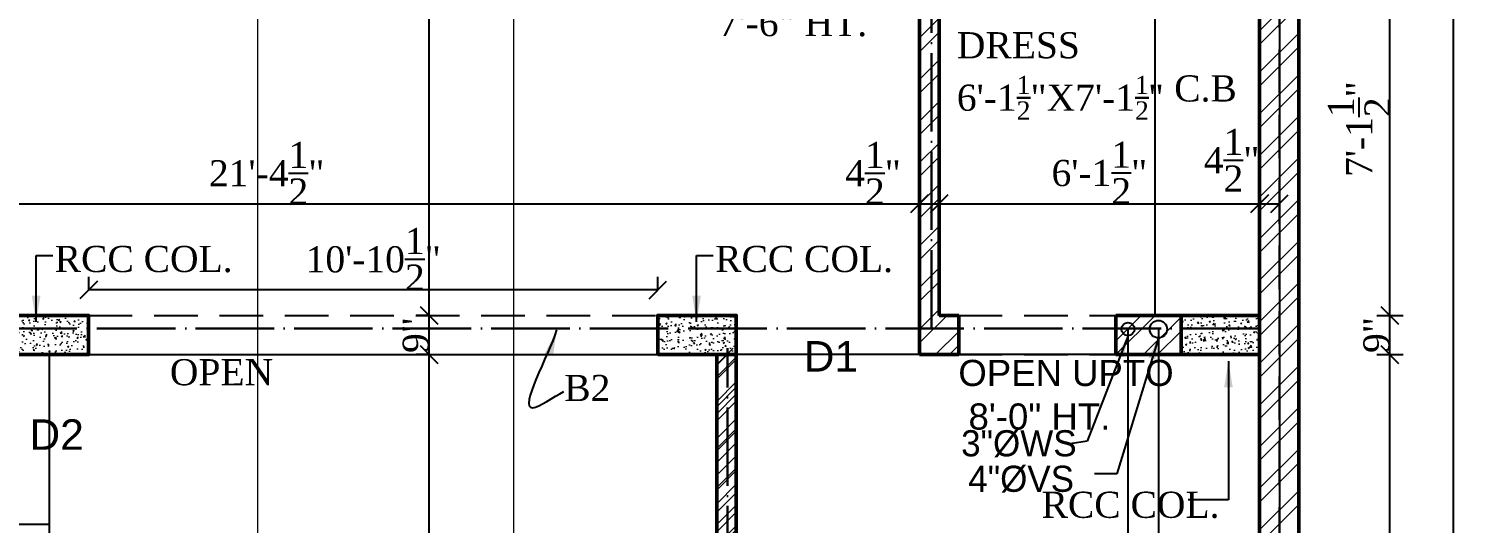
# Model space of a CAD drawing. Header units: feet. Extents: x 37458 to 42412, y -3338 to -325.
# Drawn here: x 37768.1 to 38097.7, y -1038.8 to -925.3 of the extents above; entities that cross this region are included whole.
import ezdxf

# ---------------------------------------------------------------- set-up
doc = ezdxf.new("R2010")
doc.units = ezdxf.units.FT
doc.header["$MEASUREMENT"] = 0
doc.header["$PDMODE"] = 35
doc.header["$PDSIZE"] = 8
doc.linetypes.add('ACAD_ISO04W100', pattern=[30, 24, -3, 0, -3])
doc.linetypes.add('DASHED2', pattern=[0.375, 0.25, -0.125])
doc.layers.get('Defpoints').update_dxf_attribs({"color": 52})
for name, color, linetype, lineweight in [('BEAM', 6, 'ACAD_ISO04W100', 30), ('col', 13, 'Continuous', 50), ('col tex', 13, 'Continuous', 25), ('COL.', 44, 'Continuous', 50), ('dimensiom', 35, 'Continuous', 25), ('HAT', 8, 'Continuous', 13), ('HATCH', 254, 'Continuous', 13), ('joinery', 161, 'Continuous', 25), ('PROJECTION', 21, 'DASHED2', 25), ('SECTION L', 63, 'Continuous', 30), ('Sewer', 30, 'Continuous', 25), ('TEXT', 7, 'Continuous', 30), ('wall', 1, 'Continuous', 50)]:
    doc.layers.add(name, color=color, linetype=linetype, lineweight=lineweight)
for name, color, linetype, plot in [('BLK_1_FLR_0_BLT_UP_AREA', 25, 'Continuous', False), ('BLK_1_FLR_0_REGULAR_ROOM_4', 1, 'Continuous', False), ('BLK_1_FLR_0_REGULAR_ROOM_5', 1, 'Continuous', False)]:
    doc.layers.add(name, color=color, linetype=linetype, plot=plot)
doc.layers.add('BLK_1_FLR_0_CARPET_AREA', color=25, linetype='Continuous')
doc.layers.add('WOOD', color=32, linetype='Continuous')
doc.styles.add("4''", font='romai___.ttf', dxfattribs={"height": 7})
doc.styles.get("Standard").update_dxf_attribs({"font": 'times.ttf', "height": 6})
doc.dimstyles.new('arrow', dxfattribs={"dimtxt": 6, "dimasz": 4, "dimexe": 3, "dimexo": 6, "dimgap": 0, "dimtad": 1, "dimzin": 3, "dimdsep": 46, "dimlunit": 4, "dimtxsty": 'Standard', "dimblk": 'OBLIQUE', "dimcen": 12, "dimclrd": 7, "dimclre": 256, "dimclrt": 7, "dimadec": 0, "dimazin": 0, "dimtfac": 1, "dimtofl": 0, "dimtmove": 0, "dimatfit": 3, "dimfxl": 3, "dimfxlon": 1, "dimtolj": 1, "dimtzin": 0, "dimlwd": -1, "dimlwe": -1, "dimarcsym": 0})
doc.dimstyles.new('DIM PLAN', dxfattribs={"dimtxt": 6, "dimasz": 2, "dimexe": 3, "dimexo": 15, "dimgap": 0, "dimtad": 0, "dimzin": 3, "dimdsep": 46, "dimlunit": 4, "dimtxsty": 'Standard', "dimcen": 12, "dimclrd": 256, "dimclre": 256, "dimclrt": 256, "dimadec": 0, "dimazin": 0, "dimtfac": 1, "dimtofl": 0, "dimtmove": 0, "dimatfit": 3, "dimfxl": 3, "dimfxlon": 1, "dimtolj": 1, "dimtzin": 0, "dimlwd": -1, "dimlwe": -1, "dimarcsym": 0})

# ---------------------------------------------------------------- blocks, each defined once
blk = doc.blocks.new('_Oblique')
at = {"layer": 'dimensiom', "color": 0, "lineweight": -2}
blk.add_line((-0.5, -0.5), (0.5, 0.5), dxfattribs=at)
blk = doc.blocks.new('*D33')
at = {"layer": 'Defpoints', "color": 0, "ltscale": 0.75, "transparency": 16777216}
for p in [(38050.32, -586.09), (38050.32, -1192.09), (38094.69, -1192.09)]:
    blk.add_point(p, dxfattribs=at)
at = {"layer": 'dimensiom', "ltscale": 0.75, "transparency": 16777216}
for p, q in [((38091.69, -586.09), (38097.69, -586.09)), ((38091.69, -1192.09), (38097.69, -1192.09))]:
    blk.add_line(p, q, dxfattribs=at)
at = {"layer": 'dimensiom', "color": 7, "ltscale": 0.75, "transparency": 16777216}
blk.add_line((38094.69, -586.09), (38094.69, -1192.09), dxfattribs=at)
at = {"layer": 'dimensiom', "color": 7, "ltscale": 0.75, "transparency": 16777216, "xscale": 4, "yscale": 4, "zscale": 4}
for p, rotation in [((38094.69, -586.09), 90), ((38094.69, -1192.09), 270)]:
    blk.add_blockref('_Oblique', p, dxfattribs=dict(at, rotation=rotation))
at = {"layer": 'dimensiom', "color": 7, "ltscale": 0.75, "transparency": 16777216, "insert": (38091.64, -889.09), "char_height": 6, "attachment_point": 5, "rotation": 90}
blk.add_mtext('\\A1;50\'-6"', dxfattribs=at)
blk = doc.blocks.new('*D70')
at = {"layer": 'Defpoints', "color": 0, "ltscale": 0.75, "transparency": 16777216}
for p in [(37715.82, -938.59), (37972.32, -965.45), (37972.32, -998.59)]:
    blk.add_point(p, dxfattribs=at)
at = {"layer": 'dimensiom', "ltscale": 0.75, "transparency": 16777216}
for p, q in [((37715.82, -962.45), (37715.82, -968.45)), ((37972.32, -968.45), (37972.32, -962.45))]:
    blk.add_line(p, q, dxfattribs=at)
at = {"layer": 'dimensiom', "color": 7, "ltscale": 0.75, "transparency": 16777216}
blk.add_line((37715.82, -965.45), (37972.32, -965.45), dxfattribs=at)
at = {"layer": 'dimensiom', "color": 7, "ltscale": 0.75, "transparency": 16777216, "xscale": 4, "yscale": 4, "zscale": 4, "rotation": 180}
blk.add_blockref('_Oblique', (37715.82, -965.45), dxfattribs=at)
at = {"layer": 'dimensiom', "color": 7, "ltscale": 0.75, "transparency": 16777216, "xscale": 4, "yscale": 4, "zscale": 4}
blk.add_blockref('_Oblique', (37972.32, -965.45), dxfattribs=at)
at = {"layer": 'dimensiom', "color": 7, "ltscale": 0.75, "transparency": 16777216, "insert": (37822.63, -958.47), "char_height": 6, "attachment_point": 5}
blk.add_mtext('\\A1;21\'-4{\\H1x;\\S1/2;}"', dxfattribs=at)
blk = doc.blocks.new('*D71')
at = {"layer": 'Defpoints', "color": 0, "ltscale": 0.75, "transparency": 16777216}
for p in [(37976.82, -965.45), (37976.82, -989.59), (37972.32, -998.59)]:
    blk.add_point(p, dxfattribs=at)
at = {"layer": 'dimensiom', "ltscale": 0.75, "transparency": 16777216}
for p, q in [((37972.32, -968.45), (37972.32, -962.45)), ((37976.82, -968.45), (37976.82, -962.45))]:
    blk.add_line(p, q, dxfattribs=at)
at = {"layer": 'dimensiom', "color": 7, "ltscale": 0.75, "transparency": 16777216}
for p, q in [((37955.92, -965.45), (37972.32, -965.45)), ((37972.32, -965.45), (37976.82, -965.45))]:
    blk.add_line(p, q, dxfattribs=at)
at = {"layer": 'dimensiom', "color": 7, "ltscale": 0.75, "transparency": 16777216, "xscale": 4, "yscale": 4, "zscale": 4, "rotation": 180}
blk.add_blockref('_Oblique', (37972.32, -965.45), dxfattribs=at)
at = {"layer": 'dimensiom', "color": 7, "ltscale": 0.75, "transparency": 16777216, "xscale": 4, "yscale": 4, "zscale": 4}
blk.add_blockref('_Oblique', (37976.82, -965.45), dxfattribs=at)
at = {"layer": 'dimensiom', "color": 7, "ltscale": 0.75, "transparency": 16777216, "insert": (37961.67, -958.47), "char_height": 6, "attachment_point": 5}
blk.add_mtext('\\A1;4{\\H1x;\\S1/2;}"', dxfattribs=at)
blk = doc.blocks.new('*D72')
at = {"layer": 'Defpoints', "color": 0, "ltscale": 0.75, "transparency": 16777216}
for p in [(38050.32, -965.45), (37976.82, -989.59), (38050.32, -989.59)]:
    blk.add_point(p, dxfattribs=at)
at = {"layer": 'dimensiom', "ltscale": 0.75, "transparency": 16777216}
for p, q in [((37976.82, -968.45), (37976.82, -962.45)), ((38050.32, -968.45), (38050.32, -962.45))]:
    blk.add_line(p, q, dxfattribs=at)
at = {"layer": 'dimensiom', "color": 7, "ltscale": 0.75, "transparency": 16777216}
blk.add_line((37976.82, -965.45), (38050.32, -965.45), dxfattribs=at)
at = {"layer": 'dimensiom', "color": 7, "ltscale": 0.75, "transparency": 16777216, "xscale": 4, "yscale": 4, "zscale": 4, "rotation": 180}
blk.add_blockref('_Oblique', (37976.82, -965.45), dxfattribs=at)
at = {"layer": 'dimensiom', "color": 7, "ltscale": 0.75, "transparency": 16777216, "xscale": 4, "yscale": 4, "zscale": 4}
blk.add_blockref('_Oblique', (38050.32, -965.45), dxfattribs=at)
at = {"layer": 'dimensiom', "color": 7, "ltscale": 0.75, "transparency": 16777216, "insert": (38013.57, -958.41), "char_height": 6, "attachment_point": 5}
blk.add_mtext('\\A1;6\'-1{\\H1x;\\S1/2;}"', dxfattribs=at)
blk = doc.blocks.new('*D73')
at = {"layer": 'Defpoints', "color": 0, "ltscale": 0.75, "transparency": 16777216}
for p in [(38054.87, -965.45), (38050.32, -989.59), (38054.87, -989.59)]:
    blk.add_point(p, dxfattribs=at)
at = {"layer": 'dimensiom', "ltscale": 0.75, "transparency": 16777216}
for p, q in [((38050.32, -968.45), (38050.32, -962.45)), ((38054.87, -968.45), (38054.87, -962.45))]:
    blk.add_line(p, q, dxfattribs=at)
at = {"layer": 'dimensiom', "color": 7, "ltscale": 0.75, "transparency": 16777216}
blk.add_line((38050.32, -965.45), (38054.87, -965.45), dxfattribs=at)
at = {"layer": 'dimensiom', "color": 7, "ltscale": 0.75, "transparency": 16777216, "xscale": 4, "yscale": 4, "zscale": 4, "rotation": 180}
blk.add_blockref('_Oblique', (38050.32, -965.45), dxfattribs=at)
at = {"layer": 'dimensiom', "color": 7, "ltscale": 0.75, "transparency": 16777216, "xscale": 4, "yscale": 4, "zscale": 4}
blk.add_blockref('_Oblique', (38054.87, -965.45), dxfattribs=at)
at = {"layer": 'dimensiom', "color": 7, "ltscale": 0.75, "transparency": 16777216, "insert": (38043.88, -955.48), "char_height": 6, "attachment_point": 5}
blk.add_mtext('\\A1;4{\\H1x;\\S1/2;}"', dxfattribs=at)
blk = doc.blocks.new('*D75')
at = {"layer": 'Defpoints', "color": 0, "ltscale": 0.75, "transparency": 16777216}
for p in [(37859.91, -1000.09), (37862.41, -1000.09), (37860.38, -1183.09)]:
    blk.add_point(p, dxfattribs=at)
at = {"layer": 'dimensiom', "ltscale": 0.75, "transparency": 16777216}
for p, q in [((37859.91, -1000.09), (37856.91, -1000.09)), ((37859.91, -1183.09), (37856.91, -1183.09))]:
    blk.add_line(p, q, dxfattribs=at)
at = {"layer": 'dimensiom', "color": 7, "ltscale": 0.75, "transparency": 16777216}
blk.add_line((37859.91, -1183.09), (37859.91, -1000.09), dxfattribs=at)
at = {"layer": 'dimensiom', "color": 7, "ltscale": 0.75, "transparency": 16777216, "xscale": 4, "yscale": 4, "zscale": 4}
for p, rotation in [((37859.91, -1000.09), 90), ((37859.91, -1183.09), 270)]:
    blk.add_blockref('_Oblique', p, dxfattribs=dict(at, rotation=rotation))
at = {"layer": 'dimensiom', "color": 7, "ltscale": 0.75, "transparency": 16777216, "insert": (37856.85, -1091.59), "char_height": 6, "attachment_point": 5, "rotation": 90}
blk.add_mtext('\\A1;15\'-3"', dxfattribs=at)
blk = doc.blocks.new('*D76')
at = {"layer": 'Defpoints', "color": 0, "ltscale": 0.75, "transparency": 16777216}
for p in [(37859.91, -991.09), (37862.41, -991.09), (37862.41, -1000.09)]:
    blk.add_point(p, dxfattribs=at)
at = {"layer": 'dimensiom', "ltscale": 0.75, "transparency": 16777216}
for p, q in [((37859.91, -991.09), (37856.91, -991.09)), ((37859.91, -1000.09), (37856.91, -1000.09))]:
    blk.add_line(p, q, dxfattribs=at)
at = {"layer": 'dimensiom', "color": 7, "ltscale": 0.75, "transparency": 16777216}
blk.add_line((37859.91, -1000.09), (37859.91, -991.09), dxfattribs=at)
at = {"layer": 'dimensiom', "color": 7, "ltscale": 0.75, "transparency": 16777216, "xscale": 4, "yscale": 4, "zscale": 4}
for p, rotation in [((37859.91, -991.09), 90), ((37859.91, -1000.09), 270)]:
    blk.add_blockref('_Oblique', p, dxfattribs=dict(at, rotation=rotation))
at = {"layer": 'dimensiom', "color": 7, "ltscale": 0.75, "transparency": 16777216, "insert": (37856.85, -995.59), "char_height": 6, "attachment_point": 5, "rotation": 90}
blk.add_mtext('\\A1;9"', dxfattribs=at)
blk = doc.blocks.new('*D77')
at = {"layer": 'Defpoints', "color": 0, "ltscale": 0.75, "transparency": 16777216}
for p in [(37859.41, -787.09), (37859.91, -787.09), (37862.41, -991.09)]:
    blk.add_point(p, dxfattribs=at)
at = {"layer": 'dimensiom', "ltscale": 0.75, "transparency": 16777216}
for p, q in [((37859.91, -787.09), (37862.91, -787.09)), ((37859.91, -991.09), (37856.91, -991.09))]:
    blk.add_line(p, q, dxfattribs=at)
at = {"layer": 'dimensiom', "color": 7, "ltscale": 0.75, "transparency": 16777216}
blk.add_line((37859.91, -991.09), (37859.91, -787.09), dxfattribs=at)
at = {"layer": 'dimensiom', "color": 7, "ltscale": 0.75, "transparency": 16777216, "xscale": 4, "yscale": 4, "zscale": 4}
for p, rotation in [((37859.91, -787.09), 90), ((37859.91, -991.09), 270)]:
    blk.add_blockref('_Oblique', p, dxfattribs=dict(at, rotation=rotation))
at = {"layer": 'dimensiom', "color": 7, "ltscale": 0.75, "transparency": 16777216, "insert": (37856.85, -889.09), "char_height": 6, "attachment_point": 5, "rotation": 90}
blk.add_mtext('\\A1;17\'-0"', dxfattribs=at)
blk = doc.blocks.new('*D90')
at = {"layer": 'Defpoints', "color": 0, "ltscale": 0.75, "transparency": 16777216}
for p in [(38050.32, -1000.09), (38080.19, -1000.09), (38050.32, -1183.09)]:
    blk.add_point(p, dxfattribs=at)
at = {"layer": 'dimensiom', "ltscale": 0.75, "transparency": 16777216}
for p, q in [((38077.19, -1000.09), (38083.19, -1000.09)), ((38077.19, -1183.09), (38083.19, -1183.09))]:
    blk.add_line(p, q, dxfattribs=at)
at = {"layer": 'dimensiom', "color": 7, "ltscale": 0.75, "transparency": 16777216}
blk.add_line((38080.19, -1183.09), (38080.19, -1000.09), dxfattribs=at)
at = {"layer": 'dimensiom', "color": 7, "ltscale": 0.75, "transparency": 16777216, "xscale": 4, "yscale": 4, "zscale": 4}
for p, rotation in [((38080.19, -1000.09), 90), ((38080.19, -1183.09), 270)]:
    blk.add_blockref('_Oblique', p, dxfattribs=dict(at, rotation=rotation))
at = {"layer": 'dimensiom', "color": 7, "ltscale": 0.75, "transparency": 16777216, "insert": (38077.13, -1091.59), "char_height": 6, "attachment_point": 5, "rotation": 90}
blk.add_mtext('\\A1;15\'-3"', dxfattribs=at)
blk = doc.blocks.new('*D91')
at = {"layer": 'Defpoints', "color": 0, "ltscale": 0.75, "transparency": 16777216}
for p in [(38050.32, -991.09), (38080.19, -991.09), (38050.32, -1000.09)]:
    blk.add_point(p, dxfattribs=at)
at = {"layer": 'dimensiom', "ltscale": 0.75, "transparency": 16777216}
for p, q in [((38077.19, -991.09), (38083.19, -991.09)), ((38077.19, -1000.09), (38083.19, -1000.09))]:
    blk.add_line(p, q, dxfattribs=at)
at = {"layer": 'dimensiom', "color": 7, "ltscale": 0.75, "transparency": 16777216}
blk.add_line((38080.19, -1000.09), (38080.19, -991.09), dxfattribs=at)
at = {"layer": 'dimensiom', "color": 7, "ltscale": 0.75, "transparency": 16777216, "xscale": 4, "yscale": 4, "zscale": 4}
for p, rotation in [((38080.19, -991.09), 90), ((38080.19, -1000.09), 270)]:
    blk.add_blockref('_Oblique', p, dxfattribs=dict(at, rotation=rotation))
at = {"layer": 'dimensiom', "color": 7, "ltscale": 0.75, "transparency": 16777216, "insert": (38077.13, -995.59), "char_height": 6, "attachment_point": 5, "rotation": 90}
blk.add_mtext('\\A1;9"', dxfattribs=at)
blk = doc.blocks.new('*D92')
at = {"layer": 'Defpoints', "color": 0, "ltscale": 0.75, "transparency": 16777216}
for p in [(38050.32, -905.58), (38080.19, -905.58), (38050.32, -991.09)]:
    blk.add_point(p, dxfattribs=at)
at = {"layer": 'dimensiom', "ltscale": 0.75, "transparency": 16777216}
for p, q in [((38077.19, -905.58), (38083.19, -905.58)), ((38077.19, -991.09), (38083.19, -991.09))]:
    blk.add_line(p, q, dxfattribs=at)
at = {"layer": 'dimensiom', "color": 7, "ltscale": 0.75, "transparency": 16777216}
blk.add_line((38080.19, -991.09), (38080.19, -905.58), dxfattribs=at)
at = {"layer": 'dimensiom', "color": 7, "ltscale": 0.75, "transparency": 16777216, "xscale": 4, "yscale": 4, "zscale": 4}
for p, rotation in [((38080.19, -905.58), 90), ((38080.19, -991.09), 270)]:
    blk.add_blockref('_Oblique', p, dxfattribs=dict(at, rotation=rotation))
at = {"layer": 'dimensiom', "color": 7, "ltscale": 0.75, "transparency": 16777216, "insert": (38073.14, -948.33), "char_height": 6, "attachment_point": 5, "rotation": 90}
blk.add_mtext('\\A1;7\'-1{\\H1x;\\S1/2;}"', dxfattribs=at)
blk = doc.blocks.new('*D159')
at = {"layer": 'Defpoints', "color": 0, "ltscale": 0.75, "transparency": 16777216}
for p in [(37781.82, -985.26), (37781.82, -989.59), (37912.32, -989.59)]:
    blk.add_point(p, dxfattribs=at)
at = {"layer": 'dimensiom', "ltscale": 0.75, "transparency": 16777216}
for p, q in [((37781.82, -985.26), (37781.82, -982.26)), ((37912.32, -985.26), (37912.32, -982.26))]:
    blk.add_line(p, q, dxfattribs=at)
at = {"layer": 'dimensiom', "color": 7, "ltscale": 0.75, "transparency": 16777216}
blk.add_line((37912.32, -985.26), (37781.82, -985.26), dxfattribs=at)
at = {"layer": 'dimensiom', "color": 7, "ltscale": 0.75, "transparency": 16777216, "xscale": 4, "yscale": 4, "zscale": 4, "rotation": 180}
blk.add_blockref('_Oblique', (37781.82, -985.26), dxfattribs=at)
at = {"layer": 'dimensiom', "color": 7, "ltscale": 0.75, "transparency": 16777216, "xscale": 4, "yscale": 4, "zscale": 4}
blk.add_blockref('_Oblique', (37912.32, -985.26), dxfattribs=at)
at = {"layer": 'dimensiom', "color": 7, "ltscale": 0.75, "transparency": 16777216, "insert": (37847.07, -978.22), "char_height": 6, "attachment_point": 5}
blk.add_mtext('\\A1;10\'-10{\\H1x;\\S1/2;}"', dxfattribs=at)
blk = doc.blocks.new('C1')
at = {"layer": 'HATCH', "ltscale": 0.75}
h = blk.add_hatch(dxfattribs=at)
h.set_pattern_fill('AR-CONC,_O', color=256, scale=0.5)
h.set_pattern_definition([(50, (0, 0), (3.5863009, -0.31376067), [0.375, -4.125]), (355, (0, 0), (-0.69375667, 3.76096067), [0.3, -3.3]), (100.4514, (0.299, -0.026), (2.8925469, 3.4471977), [0.31870095, -3.50571056]), (46.1842, (0, 1), (5.33620524, -0.8275951), [0.5625, -6.1875]), (96.6356, (0.4447, 0.931), (4.6733135, 4.87058935), [0.4780514, -5.258565]), (351.1842, (0, 1), (4.6733097, 4.870593), [0.45, -4.95]), (21, (0.5, 0.75), (2.98453526, -2.01309445), [0.375, -4.125]), (326, (0.5, 0.75), (1.21657666, 3.62575023), [0.3, -3.3]), (71.4514, (0.7487, 0.5822), (4.20111314, 1.6126525), [0.31870095, -3.50571056]), (37.5, (0, 0), (0.060799277, 1.66446927), [0, -3.26, 0, -3.35, 0, -3.3125]), (7.5, (0, 0), (1.31534769, 1.97205856), [0, -1.91, 0, -3.185, 0, -1.2625]), (327.5, (-1.115, 0), (2.66911218, -0.11277436), [0, -1.25, 0, -3.9, 0, -5.175]), (317.5, (-1.615, 0), (2.91593085, 0.50052491), [0, -1.625, 0, -2.59, 0, -3.675])])
h.paths.add_polyline_path([(33015.65, -785.19), (33033.65, -785.19), (33033.65, -776.19), (33015.65, -776.19)])
at = {"layer": 'COL.', "ltscale": 0.75}
blk.add_lwpolyline([(33015.65, -785.19), (33033.65, -785.19), (33033.65, -776.19), (33015.65, -776.19)], close=True, dxfattribs=at)

msp = doc.modelspace()

# ---------------------------------------------------------------- hatches: boundary and pattern name
at = {"layer": 'HAT', "ltscale": 0.75}
h = msp.add_hatch(dxfattribs=at)
h.set_pattern_fill('ANSI32', color=256, scale=16, style=0)
h.set_pattern_definition([(45, (4748.166, -213.3995), (-4.2426407, 4.2426407), []), (45, (4750.994, -213.3995), (-4.2426407, 4.2426407), [])])
h.paths.add_polyline_path([(37930.3153, -998.5861), (37925.8153, -998.5861), (37925.8153, -1183.0861), (37906.3153, -1183.0861), (37906.3153, -1192.0861), (37930.3153, -1192.0861)])
at = {"layer": 'HATCH', "ltscale": 0.75}
h = msp.add_hatch(dxfattribs=at)
h.set_pattern_fill('ANSI32', color=256, scale=18, style=0)
h.paths.add_polyline_path([(38059.3153, -386.5861), (37943.8703, -386.5861), (37943.8703, -413.612), (37952.8703, -413.612), (37952.8703, -395.5861), (38050.3153, -395.5861), (38050.3153, -491.5861), (38026.3153, -491.5861), (38026.3153, -496.0861), (38050.3153, -496.0861), (38050.3153, -586.0861), (38026.3153, -586.0861), (38026.3153, -595.0861), (38050.3153, -595.0861), (38050.3153, -778.0861), (37951.3153, -778.0861), (37951.3153, -787.0861), (37972.3153, -787.0861), (37972.3153, -878.5802), (37972.3153, -881.5861), (37981.3153, -881.5861), (37981.3153, -869.5802), (37976.8153, -869.5802), (37976.8153, -787.0861), (38050.3153, -787.0861), (38050.3153, -901.0802), (38024.8153, -901.0802), (38024.8153, -905.5802), (38050.3153, -905.5802), (38050.3153, -991.0861), (38050.3153, -1000.0861), (38050.3153, -1183.0861), (38032.3153, -1183.0861), (38032.3153, -1192.0861), (38050.3153, -1192.0861), (38050.3153, -1210.0861), (38059.3153, -1210.0861)])
h = msp.add_hatch(dxfattribs=at)
h.set_pattern_fill('ANSI32', color=256, scale=18, style=0)
h.paths.add_polyline_path([(37994.8153, -901.0802), (37981.3153, -901.0802), (37981.3153, -899.5861), (37972.3153, -899.5861), (37972.3153, -1000.0861), (37981.3153, -1000.0861), (37981.3153, -991.0861), (37976.8153, -991.0861), (37976.8153, -905.5802), (37994.8153, -905.5802)])
h = msp.add_hatch(dxfattribs=at)
h.set_pattern_fill('ANSI32', color=256, scale=18, style=0)
h.paths.add_polyline_path([(38032.3153, -991.0861), (38017.3153, -991.0861), (38017.3153, -1000.0861), (38032.3153, -1000.0861)])
h = msp.add_hatch(dxfattribs=at)
h.set_pattern_fill('ANSI32', color=256, scale=18, style=0)
h.paths.add_polyline_path([(37930.3153, -1000.0861), (37925.8153, -1000.0861), (37925.8153, -1183.0861), (37906.3153, -1183.0861), (37906.3153, -1192.0861), (37930.3153, -1192.0861)])

# ---------------------------------------------------------------- linework, layer by layer
at = {"layer": 'BEAM', "ltscale": 0.75}
for p, q in [((37975.0921, -994.0861), (37975.0921, -775.0861)), ((38050.3153, -994.0861), (37713.5653, -994.0861)), ((37928.2892, -1188.4137), (37928.2892, -998.5861))]:
    msp.add_line(p, q, dxfattribs=at)
at = {"layer": 'BLK_1_FLR_0_BLT_UP_AREA', "color": 25, "ltscale": 0.75}
msp.add_lwpolyline([(37943.8603, -391.0902), (38054.8703, -391.0902), (38054.8703, -1192.0902), (37586.8703, -1191.9565), (37586.8703, -585.0902), (37943.8603, -585.0902)], close=True, dxfattribs=at)
at = {"layer": 'BLK_1_FLR_0_CARPET_AREA', "color": 25, "ltscale": 0.75}
for points in [[(37972.3153, -787.0861), (37972.3153, -1000.0861), (37981.3153, -1000.0861), (37981.3153, -991.0861), (37976.8153, -991.0861), (37976.8153, -905.5802)], [(38050.3153, -905.5802), (38050.3153, -991.0861), (38017.3153, -991.0861), (38017.3153, -1000.0861), (38050.3153, -1000.0861), (38050.3153, -1183.0861), (37966.2, -1183.0861), (37966.2, -1192.0861), (37930.3153, -1192.0861), (37930.3153, -991.0861), (37912.3153, -991.0861), (37912.3153, -1000.0861), (37925.8153, -1000.0861), (37925.8153, -1183.0861), (37906.3153, -1183.0861), (37772.8153, -1183.0861), (37772.8153, -1039.0861), (37763.8153, -1039.0861)]]:
    msp.add_lwpolyline(points, dxfattribs=at)
at = {"layer": 'BLK_1_FLR_0_REGULAR_ROOM_4', "ltscale": 0.75}
msp.add_lwpolyline([(37925.8153, -1183.0861), (37772.8153, -1183.0861), (37772.8153, -1000.0861), (37925.8153, -1000.0861)], close=True, dxfattribs=at)
at = {"layer": 'BLK_1_FLR_0_REGULAR_ROOM_5', "ltscale": 0.75}
msp.add_lwpolyline([(38050.3153, -1000.0861), (37930.3153, -1000.0861), (37930.3153, -1183.0861), (38050.3153, -1183.0861)], close=True, dxfattribs=at)
at = {"layer": 'PROJECTION', "ltscale": 40}
for p, q in [((38054.8703, -1210.0861), (38054.8703, -363.1474)), ((37781.8153, -991.0861), (37921.513, -991.0861)), ((37981.3153, -991.0861), (38017.3153, -991.0861)), ((37781.8153, -1000.0861), (37921.5105, -1000.0861)), ((37981.3153, -1000.0861), (38017.3153, -1000.0861))]:
    msp.add_line(p, q, dxfattribs=at)
at = {"layer": 'SECTION L', "lineweight": 20, "ltscale": 0.75}
for points in [[(37820.8166, -1246.831), (37828.0538, -1252.6743), (37820.6184, -1252.6743), (37820.6184, -914.2482), (37655.9143, -914.2482), (37655.9143, -355.7084), (37666.1466, -355.7084), (37655.9143, -360.628)], [(38071.8984, -872.684), (38077.2674, -864.6773), (38077.2674, -873.3835), (37879.2671, -873.3835), (37879.2671, -1156.0098), (37553.0131, -1156.0098), (37553.0131, -1143.9812), (37556.5994, -1156.0098)]]:
    msp.add_lwpolyline(points, dxfattribs=at)
at = {"layer": 'Sewer', "ltscale": 0.75}
for p, q in [((38020.1274, -994.217), (38020.1274, -1230.6533)), ((38027.1091, -994.25), (38027.1091, -1245.4531))]:
    msp.add_line(p, q, dxfattribs=at)
for centre, radius in [((38020.1274, -994.217), 1.5), ((38027.1091, -994.25), 2)]:
    msp.add_circle(centre, radius, dxfattribs=at)
at = {"layer": 'wall', "ltscale": 0.75}
for p, q in [((38059.3153, -1210.0861), (38059.3153, -386.5861)), ((37972.3153, -1000.0861), (37972.3153, -878.5802)), ((37976.8153, -991.0861), (37976.8153, -905.5802)), ((38050.3153, -991.0861), (38050.3153, -905.5802)), ((37930.3153, -1192.0861), (37930.3153, -991.0861)), ((37976.8153, -991.0861), (37981.3153, -991.0861)), ((37981.3153, -1000.0861), (37981.3153, -991.0861)), ((38017.3153, -1000.0861), (38017.3153, -991.0861)), ((38017.3153, -991.0861), (38050.3153, -991.0861)), ((37925.8153, -1183.0861), (37925.8153, -1000.0861)), ((37972.3153, -1000.0861), (37981.3153, -1000.0861)), ((38017.3153, -1000.0861), (38050.3153, -1000.0861)), ((38050.3153, -1183.0861), (38050.3153, -1000.0861))]:
    msp.add_line(p, q, dxfattribs=at)
at = {"layer": 'WOOD', "ltscale": 0.75}
msp.add_line((38026.3153, -905.5802), (38026.3153, -991.0861), dxfattribs=at)

# ---------------------------------------------------------------- block references
at = {"layer": 'col'}
for p in [(4748.1658, -214.8995), (4896.6658, -214.8995), (5016.6658, -214.8995)]:
    msp.add_blockref('C1', p, dxfattribs=at)

# ---------------------------------------------------------------- texts
at = {"layer": 'BEAM', "ltscale": 0.75, "insert": (37890.8595, -1004.7428), "char_height": 6, "width": 24.426941, "attachment_point": 1}
msp.add_mtext('{\\fromantic|b0|i0|c2|p2;B2}', dxfattribs=at)
at = {"layer": 'col tex', "ltscale": 0.75, "char_height": 8, "width": 40.652874, "attachment_point": 1}
for insert in [(37774.0302, -975.1371), (37925.4586, -975.1371), (38000.3146, -1031.542)]:
    msp.add_mtext('\\A1;{\\H0.75x;RCC COL.}', dxfattribs=dict(at, insert=insert))
at = {"layer": 'joinery', "lineweight": 25, "attachment_point": 1, "style": "4''"}
for s, insert, char_height, width in [('\\A1;{\\fArial|b0|i0|c0|p34;D1}', (37945.7693, -996.9796), 7, 10.036161), ('\\A1;{\\fRomantic|b0|i0|c2|p2;OPEN }', (37800.4417, -1001.1193), 6, 29.338765), ('\\A1;{\\fArial|b0|i0|c0|p34;OPEN UPTO\\P 8\'-0" HT.}', (37981.2343, -1001.2911), 6, 52.893228), ('\\A1;{\\fArial|b0|i0|c0|p34;D2}', (37768.2192, -1014.9354), 7, 10.036161)]:
    msp.add_mtext(s, dxfattribs=dict(at, insert=insert, char_height=char_height, width=width))
at = {"layer": 'Sewer', "ltscale": 0.75, "char_height": 6, "attachment_point": 1, "style": "4''"}
for s, insert, width in [('3"%%CWS', (37981.8721, -1017.4331), 24.997945), ('4"%%CVS', (37983.5031, -1025.5762), 26.955615)]:
    msp.add_mtext(s, dxfattribs=dict(at, insert=insert, width=width))
at = {"layer": 'TEXT', "ltscale": 0.75, "char_height": 8, "attachment_point": 1}
for s, insert, width in [('\\A1;{\\H0.75x;DUCT AT\\P 7\'-6" HT.}', (37924.0285, -911.0028), 63.343534), ('\\A1;{\\H0.75x;DRESS\\P6\'-1\\H0.7x;\\S1/2;\\H1.429x;"X7\'-1\\H0.7x;\\S1/2;\\H1.429x;\'\'}', (37980.8901, -926.0907), 49.434401), ('\\A1;{\\H0.75x;C.B}', (38030.7261, -935.9991), 15.686417)]:
    msp.add_mtext(s, dxfattribs=dict(at, insert=insert, width=width))

# ---------------------------------------------------------------- dimensions: what is measured, and where the dimension line sits
at = {"layer": 'dimensiom', "ltscale": 0.75}
for base, p1, p2, picture, middle in [((38094.6898, -1192.0861), (38050.3153, -586.0861), (38050.3153, -1192.0861), '*D33', (38091.6378, -889.0861)), ((37859.906, -787.0861), (37862.4085, -991.0861), (37859.4085, -787.0861), '*D77', (37856.8454, -889.0861)), ((38080.1858, -905.5802), (38050.3153, -991.0861), (38050.3153, -905.5802), '*D92', (38073.1382, -948.3331)), ((37859.906, -991.0861), (37862.4085, -1000.0861), (37862.4085, -991.0861), '*D76', (37856.8454, -995.5861)), ((38080.1858, -991.0861), (38050.3153, -1000.0861), (38050.3153, -991.0861), '*D91', (38077.1252, -995.5861)), ((37859.906, -1000.0861), (37860.3786, -1183.0861), (37862.4085, -1000.0861), '*D75', (37856.854, -1091.5861)), ((38080.1858, -1000.0861), (38050.3153, -1183.0861), (38050.3153, -1000.0861), '*D90', (38077.1339, -1091.5861))]:
    dim = msp.add_linear_dim(base=base, p1=p1, p2=p2, angle=90, dimstyle='arrow', override={"dimtmove": 1}, dxfattribs=at)
    dim.commit()
    dim.dimension.update_dxf_attribs({"geometry": picture, "text_midpoint": middle})
for base, p1, p2, picture, middle in [((37972.3153, -965.4525), (37715.8153, -938.5861), (37972.3153, -998.5861), '*D70', (37822.6284, -965.4525)), ((38054.87027, -965.4525), (38050.31528, -989.58605), (38054.87027, -989.58605), '*D73', (38043.88481, -962.4635)), ((37976.8153, -965.4525), (37972.3153, -998.5861), (37976.8153, -989.5861), '*D71', (37961.6725, -957.5449))]:
    dim = msp.add_linear_dim(base=base, p1=p1, p2=p2, dimstyle='arrow', override={"dimtmove": 1}, dxfattribs=at)
    dim.commit()
    dim.dimension.update_dxf_attribs({"geometry": picture, "text_midpoint": middle, "dimtype": 160})
dim = msp.add_linear_dim(base=(38050.3153, -965.4525), p1=(37976.8153, -989.5861), p2=(38050.3153, -989.5861), dimstyle='arrow', override={"dimtmove": 1}, dxfattribs=at)
dim.commit()
dim.dimension.update_dxf_attribs({"geometry": '*D72', "text_midpoint": (38013.5653, -958.4136)})
dim = msp.add_linear_dim(base=(37781.8153, -985.2591), p1=(37912.3153, -989.5861), p2=(37781.8153, -989.5861), dimstyle='arrow', dxfattribs=at)
dim.commit()
dim.dimension.update_dxf_attribs({"geometry": '*D159', "text_midpoint": (37847.0653, -978.2201)})

# ---------------------------------------------------------------- leaders
at = {"layer": 'BEAM', "ltscale": 0.75, "path_type": 1}
msp.add_leader([(37889.1177, -994.4249), (37883.6458, -1012.2731), (37890.7663, -1008.5678)], dimstyle='DIM PLAN', override={"dimasz": 6, "dimfxl": 9}, dxfattribs=at)
at = {"layer": 'col tex', "ltscale": 0.75}
for points, override in [([(37769.7715, -992.5861), (37769.7715, -977.375), (37773.6208, -977.375)], {"dimasz": 6, "dimtad": 0}), ([(37921.1999, -992.5861), (37921.1999, -977.375), (37925.0493, -977.375)], {"dimasz": 6, "dimgap": 0, "dimtad": 0}), ([(38043.1671, -1001.5861), (38043.1671, -1033.4028), (38033.8958, -1033.4028)], {"dimasz": 6, "dimtad": 0})]:
    msp.add_leader(points, dimstyle='arrow', override=override, dxfattribs=at)
at = {"layer": 'Sewer', "ltscale": 0.75}
for points in [[(38020.1899, -995.7157), (38010.7399, -1019.9642), (38006.87, -1020.532)], [(38027.1091, -996.25), (38017.564, -1027.4621), (38012.4515, -1027.4621)]]:
    msp.add_leader(points, dimstyle='arrow', override={"dimasz": 5, "dimtad": 0}, dxfattribs=at)

doc.saveas('drawing.dxf')
